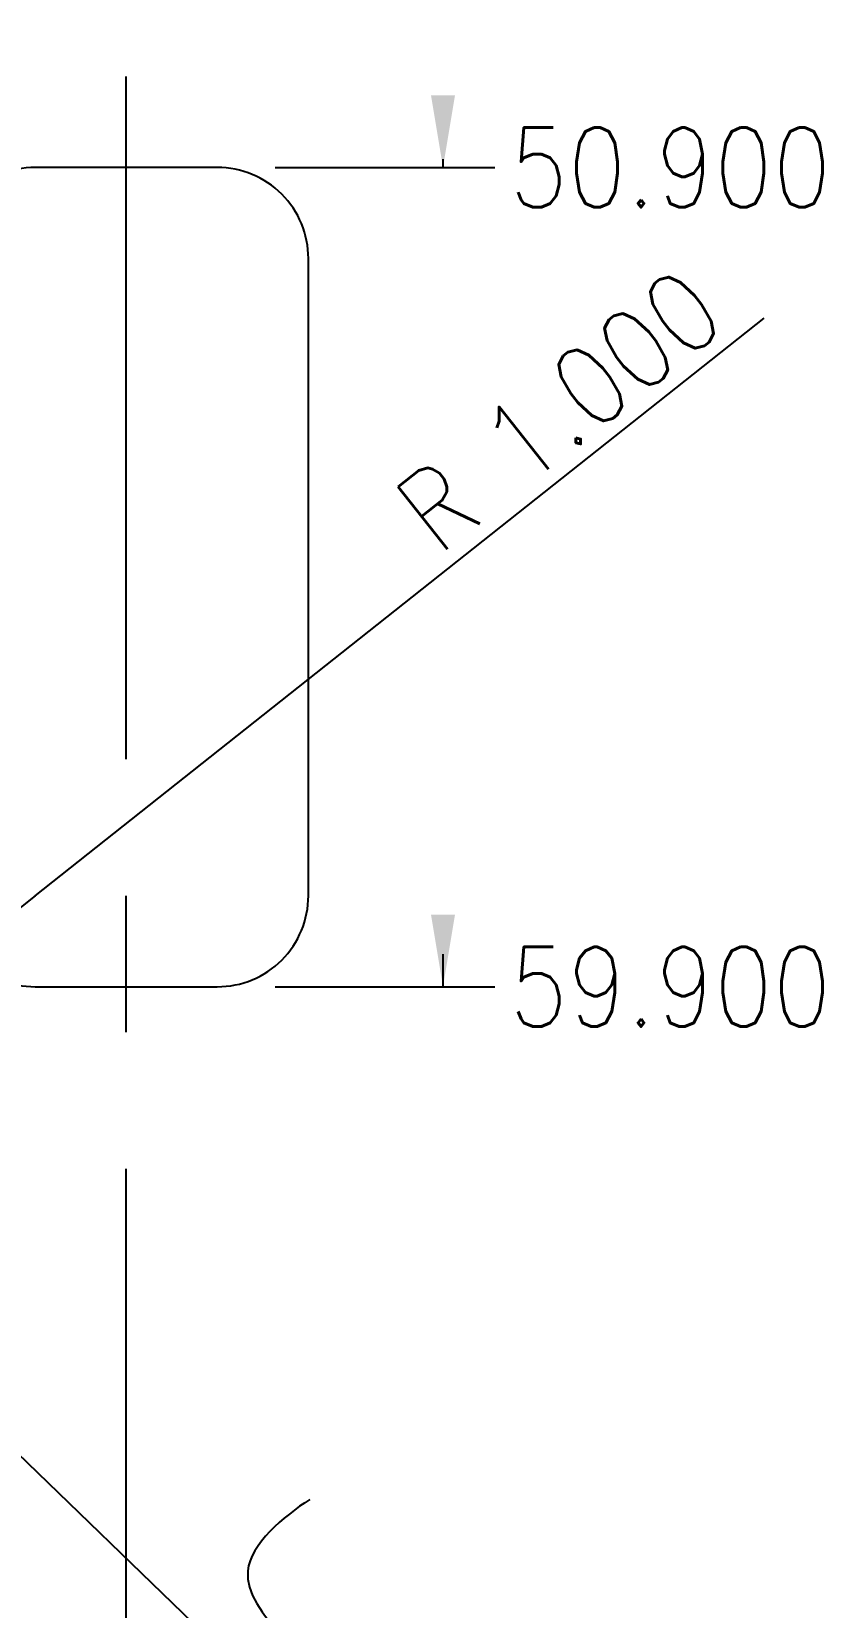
# Model space of a CAD drawing. Header units: millimetres. Extents: x 333 to 425, y 98 to 205.
# Drawn here: x 412.67 to 421.36, y 116.04 to 133.35 of the extents above; entities that cross this region are included whole.
import ezdxf

# ---------------------------------------------------------------- set-up
doc = ezdxf.new("R2010")
doc.units = ezdxf.units.MM
doc.linetypes.add('CENTER', pattern=[12, 7.5, -1.5, 1.5, -1.5])
doc.layers.add('2', color=7, linetype='Continuous')
doc.layers.add('2D', color=4, linetype='Continuous')
doc.styles.get("Standard").update_dxf_attribs({"font": 'ROMANS', "bigfont": 'EXTFONT2'})

msp = doc.modelspace()

# ---------------------------------------------------------------- linework, layer by layer
at = {"layer": '2', "linetype": 'Continuous'}
msp.add_lwpolyline([(415.712, 123.858), (415.712, 130.858, 0.414214), (414.712, 131.858), (412.712, 131.858, 0.414214), (411.712, 130.858), (411.712, 123.858, 0.414214), (412.712, 122.858), (414.712, 122.858, 0.414214)], format="xyb", close=True, dxfattribs=at)
at = {"layer": '2D', "color": 7, "linetype": 'CENTER'}
msp.add_line((413.712, 113.358), (413.712, 184.358), dxfattribs=at)
at = {"layer": '2D', "color": 7, "linetype": 'Continuous'}
for p, q in [((417.19, 131.949), (417.19, 131.858)), ((415.347, 131.858), (417.761, 131.858)), ((412.712, 123.858), (420.718, 130.201)), ((412.712, 123.858), (411.928, 123.237)), ((417.19, 123.216), (417.19, 122.858)), ((415.347, 122.858), (417.761, 122.858)), ((411.637, 118.583), (418.22, 112.224))]:
    msp.add_line(p, q, dxfattribs=at)
msp.add_open_spline([(415.727, 117.227), (415.437, 117.037), (414.489, 116.243), (416.423, 115.151), (415.606, 114.156), (415.315, 113.858)], degree=3, knots=[0, 0, 0, 0, 1.03965, 2.744068, 3.993598, 3.993598, 3.993598, 3.993598], dxfattribs=at)
at = {"layer": '2D', "color": 7}
for points in [[(417.058, 132.651), (417.322, 132.651), (417.19, 131.858)], [(417.058, 123.651), (417.322, 123.651), (417.19, 122.858)]]:
    msp.add_solid(points, dxfattribs=at)

# ---------------------------------------------------------------- texts
at = {"layer": '2D', "color": 7, "char_height": 0.875, "attachment_point": 4}
for s, insert in [('\\W0.857143;50.900', (417.918, 131.858)), ('\\W0.857143;59.900', (417.918, 122.858))]:
    msp.add_mtext(s, dxfattribs=dict(at, insert=insert))
at = {"layer": '2D', "color": 7, "insert": (418.739, 128.852), "char_height": 0.875, "attachment_point": 8, "rotation": 38.4}
msp.add_mtext('\\W0.857143;R 1.000', dxfattribs=at)

doc.saveas('drawing.dxf')
